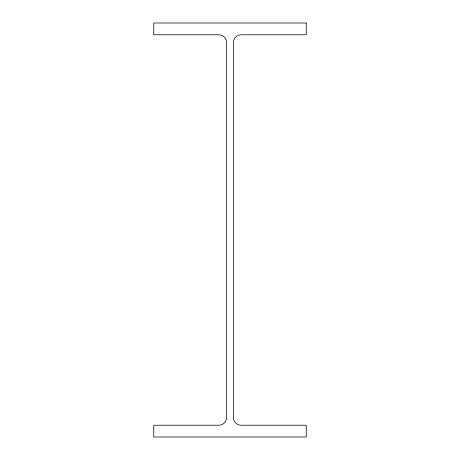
<?xml version="1.0" encoding="UTF-8"?>
<svg xmlns="http://www.w3.org/2000/svg" width="460" height="460" viewBox="0 0 460 460"><rect width="100%" height="100%" fill="white"/><g stroke="black" fill="none" stroke-linecap="round" stroke-linejoin="round"><path stroke-width="0.69" d="M306.239 23L153.761 23L153.761 34.776L218.948 34.776A7.624 7.624 0 0 1 226.573 42.395L226.573 417.605A7.624 7.624 0 0 1 218.948 425.224L153.761 425.224L153.761 437L306.239 437L306.239 425.224L241.052 425.224A7.624 7.624 0 0 1 233.427 417.605L233.427 42.395A7.624 7.624 0 0 1 241.052 34.776L306.239 34.776L306.239 23"/></g></svg>
